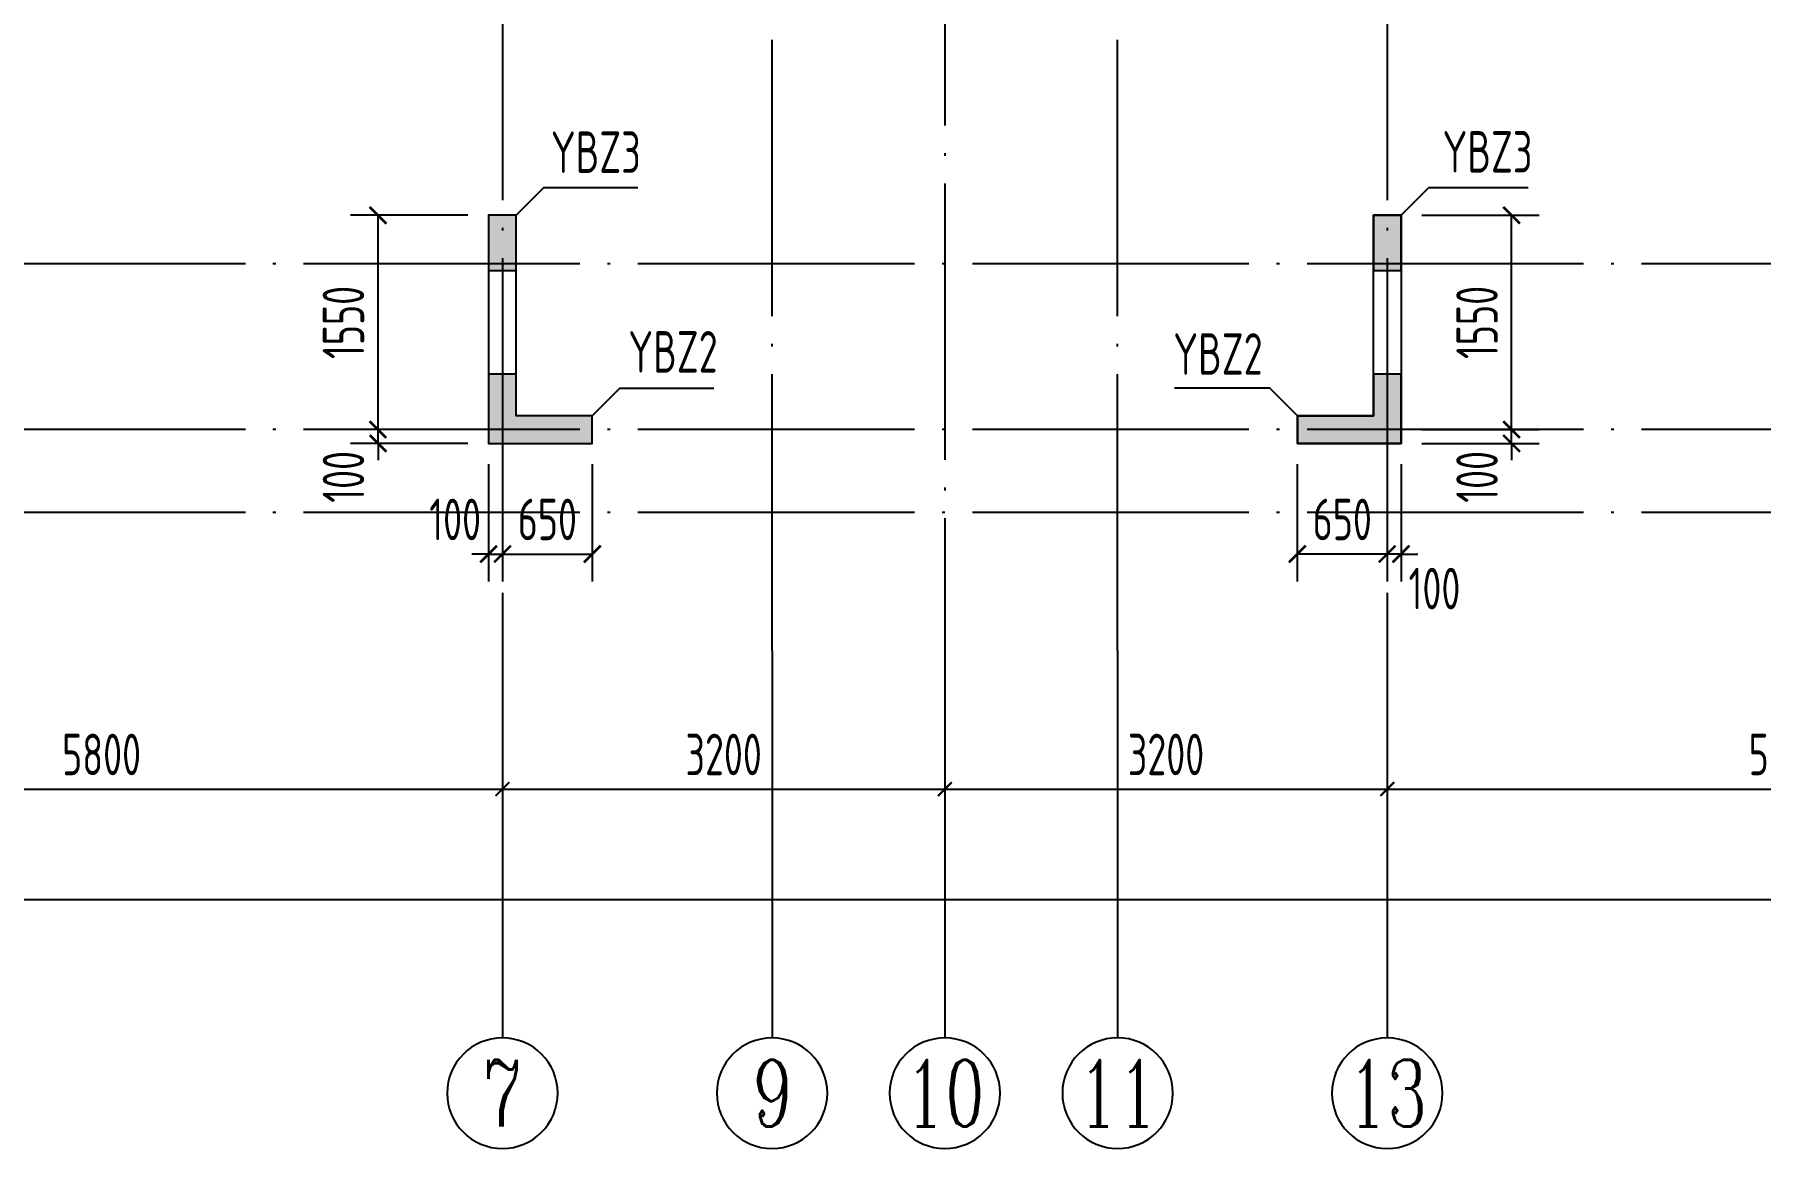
# Model space of a CAD drawing. Extents: x -668857 to 143095, y -247466 to 228182.
# Drawn here: x -321026 to -308541, y 58632 to 66690 of the extents above; entities that cross this region are included whole.
import ezdxf
from ezdxf.enums import TextEntityAlignment as Align

# ---------------------------------------------------------------- set-up
doc = ezdxf.new("R2010")
doc.units = 0
doc.header["$LTSCALE"] = 1000
doc.linetypes.add('DOTE', pattern=[2.42, 2, -0.2, 0.02, -0.2])
doc.layers.get('0').update_dxf_attribs({"linetype": 'CONTINUOUS'})
doc.layers.get('DEFPOINTS').update_dxf_attribs({"linetype": 'CONTINUOUS'})
for name, color, linetype in [('A-AXIS', 1, 'CONTINUOUS'), ('A-DOTE', 10, 'DOTE'), ('AXIS_NUM', 7, 'CONTINUOUS'), ('S-Q墙实线', 6, 'CONTINUOUS'), ('S-Q墙标注', 3, 'CONTINUOUS'), ('S-X详图填充', 252, 'CONTINUOUS'), ('S-X详图实线', 4, 'CONTINUOUS'), ('S-Y一般标注', 3, 'CONTINUOUS'), ('S-Z柱编号', 6, 'CONTINUOUS')]:
    doc.layers.add(name, color=color, linetype=linetype)
doc.styles.add('TSSD_Axis', font='complex.shx', dxfattribs={"width": 0.7, "bigfont": 'hztxt.shx'})
doc.styles.add('TSSD_DIMENSION', font='Tssdeng.shx', dxfattribs={"width": 0.7, "bigfont": 'tssdchn.shx'})
doc.styles.add('TSSD_REIN', font='tssdeng.shx', dxfattribs={"width": 0.7, "height": 300, "bigfont": 'tssdchn.shx'})
doc.styles.add('结构文字', font='zstxt.shx', dxfattribs={"width": 0.7, "bigfont": 'zshz.shx'})
doc.dimstyles.new('STRUCK', dxfattribs={"dimtxt": 400, "dimasz": 121, "dimexe": 200, "dimexo": 150, "dimgap": 115, "dimtad": 1, "dimdec": 0, "dimdsep": 46, "dimtxsty": '结构文字', "dimblk": 'ARCHTICK', "dimcen": 400, "dimclrd": 3, "dimclre": 3, "dimclrt": 7, "dimadec": 0, "dimazin": 0, "dimtfac": 1, "dimtdec": 0, "dimtix": 1, "dimtmove": 2, "dimatfit": 3, "dimldrblk": '_DIMX', "dimfxl": 0, "dimtolj": 1, "dimtzin": 0, "dimarcsym": 0})
doc.dimstyles.new('TSSD_100_100', dxfattribs={"dimtxt": 300, "dimasz": 100, "dimexe": 100, "dimexo": 250, "dimgap": 100, "dimtad": 1, "dimdec": 0, "dimzin": 0, "dimdsep": 46, "dimtxsty": 'TSSD_DIMENSION', "dimblk": 'ARCHTICK', "dimcen": 0, "dimdle": 100, "dimclrt": 7, "dimadec": 0, "dimazin": 0, "dimtfac": 1, "dimtdec": 0, "dimtix": 1, "dimtmove": 2, "dimatfit": 3, "dimldrblk": 'ARCHTICK', "dimfxl": 0, "dimtolj": 1, "dimtzin": 0, "dimarcsym": 0})

# ---------------------------------------------------------------- blocks, each defined once
blk = doc.blocks.new('_ArchTick')
at = {"color": 0, "linetype": 'ByBlock', "const_width": 0.15}
blk.add_lwpolyline([(-0.5, -0.5), (0.5, 0.5)], dxfattribs=at)
blk = doc.blocks.new('*D134')
at = {"layer": 'DEFPOINTS', "color": 0}
for p in [(8100, 3600), (13900, 3600), (13900, 2600)]:
    blk.add_point(p, dxfattribs=at)
at = {"layer": 'S-Y一般标注', "color": 0, "lineweight": -2}
for p, q in [((8100, 3350), (8100, 2500)), ((13900, 3350), (13900, 2500)), ((8000, 2600), (14000, 2600))]:
    blk.add_line(p, q, dxfattribs=at)
at = {"layer": 'S-Y一般标注', "color": 0, "lineweight": -2, "xscale": 100, "yscale": 100, "zscale": 100, "rotation": 180}
blk.add_blockref('_ArchTick', (8100, 2600), dxfattribs=at)
at = {"layer": 'S-Y一般标注', "color": 0, "lineweight": -2, "xscale": 100, "yscale": 100, "zscale": 100}
blk.add_blockref('_ArchTick', (13900, 2600), dxfattribs=at)
at = {"layer": 'S-Y一般标注', "color": 7, "insert": (11000, 2850), "char_height": 300, "attachment_point": 5, "style": 'TSSD_DIMENSION'}
blk.add_mtext('\\A1;5800', dxfattribs=at)
blk = doc.blocks.new('ts_axno')
at = {"color": 0, "linetype": 'ByBlock', "lineweight": -2}
blk.add_circle((0, 0), 0.5, dxfattribs=at)
at = {"color": 0, "linetype": 'ByBlock', "lineweight": -2, "style": 'TSSD_Axis', "width": 0.7}
blk.add_attdef('A', text='', height=0.6, dxfattribs=at).set_placement((0, 0), align=Align.MIDDLE_CENTER)
blk = doc.blocks.new('*D135')
at = {"layer": 'DEFPOINTS', "color": 0}
for p in [(17100, 3600), (20300, 3600), (20300, 2600)]:
    blk.add_point(p, dxfattribs=at)
at = {"layer": 'S-Y一般标注', "color": 0, "lineweight": -2}
for p, q in [((17100, 3350), (17100, 2500)), ((20300, 3350), (20300, 2500)), ((17000, 2600), (20400, 2600))]:
    blk.add_line(p, q, dxfattribs=at)
at = {"layer": 'S-Y一般标注', "color": 0, "lineweight": -2, "xscale": 100, "yscale": 100, "zscale": 100, "rotation": 180}
blk.add_blockref('_ArchTick', (17100, 2600), dxfattribs=at)
at = {"layer": 'S-Y一般标注', "color": 0, "lineweight": -2, "xscale": 100, "yscale": 100, "zscale": 100}
blk.add_blockref('_ArchTick', (20300, 2600), dxfattribs=at)
at = {"layer": 'S-Y一般标注', "color": 7, "insert": (18700, 2850), "char_height": 300, "attachment_point": 5, "style": 'TSSD_DIMENSION'}
blk.add_mtext('\\A1;3200', dxfattribs=at)
blk = doc.blocks.new('*D136')
at = {"layer": 'DEFPOINTS', "color": 0}
for p in [(20300, 3600), (26100, 3600), (26100, 2600)]:
    blk.add_point(p, dxfattribs=at)
at = {"layer": 'S-Y一般标注', "color": 0, "lineweight": -2}
for p, q in [((20300, 3350), (20300, 2500)), ((26100, 3350), (26100, 2500)), ((20200, 2600), (26200, 2600))]:
    blk.add_line(p, q, dxfattribs=at)
at = {"layer": 'S-Y一般标注', "color": 0, "lineweight": -2, "xscale": 100, "yscale": 100, "zscale": 100, "rotation": 180}
blk.add_blockref('_ArchTick', (20300, 2600), dxfattribs=at)
at = {"layer": 'S-Y一般标注', "color": 0, "lineweight": -2, "xscale": 100, "yscale": 100, "zscale": 100}
blk.add_blockref('_ArchTick', (26100, 2600), dxfattribs=at)
at = {"layer": 'S-Y一般标注', "color": 7, "insert": (23200, 2850), "char_height": 300, "attachment_point": 5, "style": 'TSSD_DIMENSION'}
blk.add_mtext('\\A1;5800', dxfattribs=at)
blk = doc.blocks.new('*D142')
at = {"layer": 'DEFPOINTS', "color": 0}
for p in [(4600, 3600), (54600, 3600), (54600, 1800)]:
    blk.add_point(p, dxfattribs=at)
at = {"layer": 'S-Y一般标注', "color": 0, "lineweight": -2}
for p, q in [((4600, 3350), (4600, 1700)), ((54600, 3350), (54600, 1700)), ((4500, 1800), (54700, 1800))]:
    blk.add_line(p, q, dxfattribs=at)
at = {"layer": 'S-Y一般标注', "color": 0, "lineweight": -2, "xscale": 100, "yscale": 100, "zscale": 100, "rotation": 180}
blk.add_blockref('_ArchTick', (4600, 1800), dxfattribs=at)
at = {"layer": 'S-Y一般标注', "color": 0, "lineweight": -2, "xscale": 100, "yscale": 100, "zscale": 100}
blk.add_blockref('_ArchTick', (54600, 1800), dxfattribs=at)
at = {"layer": 'S-Y一般标注', "color": 7, "insert": (29600, 2050), "char_height": 300, "attachment_point": 5, "style": 'TSSD_DIMENSION'}
blk.add_mtext('\\A1;50000', dxfattribs=at)
blk = doc.blocks.new('*D143')
at = {"layer": 'DEFPOINTS', "color": 0}
for p in [(13900, 3600), (17100, 3600), (17100, 2600)]:
    blk.add_point(p, dxfattribs=at)
at = {"layer": 'S-Y一般标注', "color": 0, "lineweight": -2}
for p, q in [((13900, 3350), (13900, 2500)), ((17100, 3350), (17100, 2500)), ((13800, 2600), (17200, 2600))]:
    blk.add_line(p, q, dxfattribs=at)
at = {"layer": 'S-Y一般标注', "color": 0, "lineweight": -2, "xscale": 100, "yscale": 100, "zscale": 100, "rotation": 180}
blk.add_blockref('_ArchTick', (13900, 2600), dxfattribs=at)
at = {"layer": 'S-Y一般标注', "color": 0, "lineweight": -2, "xscale": 100, "yscale": 100, "zscale": 100}
blk.add_blockref('_ArchTick', (17100, 2600), dxfattribs=at)
at = {"layer": 'S-Y一般标注', "color": 7, "insert": (15500, 2850), "char_height": 300, "attachment_point": 5, "style": 'TSSD_DIMENSION'}
blk.add_mtext('\\A1;3200', dxfattribs=at)
blk = doc.blocks.new('*D1787')
at = {"layer": 'DEFPOINTS', "color": 0}
for p in [(-318541, 63832), (-317741, 63832), (-317741, 63732)]:
    blk.add_point(p, dxfattribs=at)
at = {"layer": 'S-Q墙标注', "color": 3, "lineweight": -2}
for p, q in [((-318541, 63832), (-318541, 63953)), ((-317891, 63832), (-318741, 63832)), ((-318541, 63732), (-318541, 63832)), ((-317891, 63732), (-318741, 63732)), ((-318541, 63732), (-318541, 63611))]:
    blk.add_line(p, q, dxfattribs=at)
at = {"layer": 'S-Q墙标注', "color": 3, "lineweight": -2, "xscale": 121, "yscale": 121, "zscale": 121}
for p, rotation in [((-318541, 63832), 270), ((-318541, 63732), 90)]:
    blk.add_blockref('_ArchTick', p, dxfattribs=dict(at, rotation=rotation))
at = {"layer": 'S-Q墙标注', "color": 7, "insert": (-318791, 63490), "char_height": 300, "attachment_point": 5, "rotation": 90, "style": 'TSSD_REIN'}
blk.add_mtext('\\A1;100', dxfattribs=at)
blk = doc.blocks.new('_DIMX')
blk.add_line((-150, 0), (150, 0))
at = {"const_width": 50}
blk.add_lwpolyline([(-70, -70), (70, 70)], dxfattribs=at)
blk = doc.blocks.new('*D1788')
at = {"layer": 'DEFPOINTS', "color": 0}
for p in [(-318541, 65382), (-317741, 65382), (-317741, 63832)]:
    blk.add_point(p, dxfattribs=at)
at = {"layer": 'S-Q墙标注', "color": 3, "lineweight": -2}
for p, q in [((-317891, 65382), (-318741, 65382)), ((-318541, 63832), (-318541, 65382)), ((-317891, 63832), (-318741, 63832))]:
    blk.add_line(p, q, dxfattribs=at)
at = {"layer": 'S-Q墙标注', "color": 3, "lineweight": -2, "xscale": 121, "yscale": 121, "zscale": 121}
for p, rotation in [((-318541, 65382), 90), ((-318541, 63832), 270)]:
    blk.add_blockref('_ArchTick', p, dxfattribs=dict(at, rotation=rotation))
at = {"layer": 'S-Q墙标注', "color": 7, "insert": (-318791, 64607), "char_height": 300, "attachment_point": 5, "rotation": 90, "style": 'TSSD_REIN'}
blk.add_mtext('\\A1;1550', dxfattribs=at)
blk = doc.blocks.new('*D1789')
at = {"layer": 'DEFPOINTS', "color": 0}
for p in [(-317741, 63732), (-317641, 63732), (-317641, 62932)]:
    blk.add_point(p, dxfattribs=at)
at = {"layer": 'S-Q墙标注', "color": 3, "lineweight": -2}
for p, q in [((-317741, 63582), (-317741, 62732)), ((-317641, 63582), (-317641, 62732)), ((-317741, 62932), (-317862, 62932)), ((-317741, 62932), (-317641, 62932)), ((-317641, 62932), (-317520, 62932))]:
    blk.add_line(p, q, dxfattribs=at)
at = {"layer": 'S-Q墙标注', "color": 3, "lineweight": -2, "xscale": 121, "yscale": 121, "zscale": 121}
blk.add_blockref('_ArchTick', (-317741, 62932), dxfattribs=at)
at = {"layer": 'S-Q墙标注', "color": 3, "lineweight": -2, "xscale": 121, "yscale": 121, "zscale": 121, "rotation": 180}
blk.add_blockref('_ArchTick', (-317641, 62932), dxfattribs=at)
at = {"layer": 'S-Q墙标注', "color": 7, "insert": (-317983, 63182), "char_height": 300, "attachment_point": 5, "style": 'TSSD_REIN'}
blk.add_mtext('\\A1;100', dxfattribs=at)
blk = doc.blocks.new('*D1790')
at = {"layer": 'DEFPOINTS', "color": 0}
for p in [(-317641, 63732), (-316991, 63732), (-316991, 62932)]:
    blk.add_point(p, dxfattribs=at)
at = {"layer": 'S-Q墙标注', "color": 3, "lineweight": -2}
for p, q in [((-317641, 63582), (-317641, 62732)), ((-316991, 63582), (-316991, 62732)), ((-317641, 62932), (-316991, 62932))]:
    blk.add_line(p, q, dxfattribs=at)
at = {"layer": 'S-Q墙标注', "color": 3, "lineweight": -2, "xscale": 121, "yscale": 121, "zscale": 121, "rotation": 180}
blk.add_blockref('_ArchTick', (-317641, 62932), dxfattribs=at)
at = {"layer": 'S-Q墙标注', "color": 3, "lineweight": -2, "xscale": 121, "yscale": 121, "zscale": 121}
blk.add_blockref('_ArchTick', (-316991, 62932), dxfattribs=at)
at = {"layer": 'S-Q墙标注', "color": 7, "insert": (-317316, 63182), "char_height": 300, "attachment_point": 5, "style": 'TSSD_REIN'}
blk.add_mtext('\\A1;650', dxfattribs=at)
blk = doc.blocks.new('*D1820')
at = {"layer": 'DEFPOINTS', "color": 0}
for p in [(-311141, 63832), (-310341, 63832), (-311141, 63732)]:
    blk.add_point(p, dxfattribs=at)
at = {"layer": 'S-Q墙标注', "color": 3, "lineweight": -2}
for p, q in [((-310341, 63832), (-310341, 63953)), ((-310991, 63832), (-310141, 63832)), ((-310341, 63732), (-310341, 63832)), ((-310991, 63732), (-310141, 63732)), ((-310341, 63732), (-310341, 63611))]:
    blk.add_line(p, q, dxfattribs=at)
at = {"layer": 'S-Q墙标注', "color": 3, "lineweight": -2, "xscale": 121, "yscale": 121, "zscale": 121}
for p, rotation in [((-310341, 63832), 270), ((-310341, 63732), 90)]:
    blk.add_blockref('_ArchTick', p, dxfattribs=dict(at, rotation=rotation))
at = {"layer": 'S-Q墙标注', "color": 7, "insert": (-310591, 63490), "char_height": 300, "attachment_point": 5, "rotation": 90, "style": 'TSSD_REIN'}
blk.add_mtext('\\A1;100', dxfattribs=at)
blk = doc.blocks.new('*D1821')
at = {"layer": 'DEFPOINTS', "color": 0}
for p in [(-311141, 65382), (-310341, 65382), (-311141, 63832)]:
    blk.add_point(p, dxfattribs=at)
at = {"layer": 'S-Q墙标注', "color": 3, "lineweight": -2}
for p, q in [((-310991, 65382), (-310141, 65382)), ((-310341, 63832), (-310341, 65382)), ((-310991, 63832), (-310141, 63832))]:
    blk.add_line(p, q, dxfattribs=at)
at = {"layer": 'S-Q墙标注', "color": 3, "lineweight": -2, "xscale": 121, "yscale": 121, "zscale": 121}
for p, rotation in [((-310341, 65382), 90), ((-310341, 63832), 270)]:
    blk.add_blockref('_ArchTick', p, dxfattribs=dict(at, rotation=rotation))
at = {"layer": 'S-Q墙标注', "color": 7, "insert": (-310591, 64607), "char_height": 300, "attachment_point": 5, "rotation": 90, "style": 'TSSD_REIN'}
blk.add_mtext('\\A1;1550', dxfattribs=at)
blk = doc.blocks.new('*D1822')
at = {"layer": 'DEFPOINTS', "color": 0}
for p in [(-311241, 63732), (-311141, 63732), (-311241, 62932)]:
    blk.add_point(p, dxfattribs=at)
at = {"layer": 'S-Q墙标注', "color": 3, "lineweight": -2}
for p, q in [((-311241, 63582), (-311241, 62732)), ((-311141, 63582), (-311141, 62732)), ((-311241, 62932), (-311362, 62932)), ((-311141, 62932), (-311241, 62932)), ((-311141, 62932), (-311020, 62932))]:
    blk.add_line(p, q, dxfattribs=at)
at = {"layer": 'S-Q墙标注', "color": 3, "lineweight": -2, "xscale": 121, "yscale": 121, "zscale": 121}
blk.add_blockref('_ArchTick', (-311241, 62932), dxfattribs=at)
at = {"layer": 'S-Q墙标注', "color": 3, "lineweight": -2, "xscale": 121, "yscale": 121, "zscale": 121, "rotation": 180}
blk.add_blockref('_ArchTick', (-311141, 62932), dxfattribs=at)
at = {"layer": 'S-Q墙标注', "color": 7, "insert": (-310899, 62682), "char_height": 300, "attachment_point": 5, "style": 'TSSD_REIN'}
blk.add_mtext('\\A1;100', dxfattribs=at)
blk = doc.blocks.new('*D1823')
at = {"layer": 'DEFPOINTS', "color": 0}
for p in [(-311891, 63732), (-311241, 63732), (-311891, 62932)]:
    blk.add_point(p, dxfattribs=at)
at = {"layer": 'S-Q墙标注', "color": 3, "lineweight": -2}
for p, q in [((-311891, 63582), (-311891, 62732)), ((-311241, 63582), (-311241, 62732)), ((-311241, 62932), (-311891, 62932))]:
    blk.add_line(p, q, dxfattribs=at)
at = {"layer": 'S-Q墙标注', "color": 3, "lineweight": -2, "xscale": 121, "yscale": 121, "zscale": 121, "rotation": 180}
blk.add_blockref('_ArchTick', (-311891, 62932), dxfattribs=at)
at = {"layer": 'S-Q墙标注', "color": 3, "lineweight": -2, "xscale": 121, "yscale": 121, "zscale": 121}
blk.add_blockref('_ArchTick', (-311241, 62932), dxfattribs=at)
at = {"layer": 'S-Q墙标注', "color": 7, "insert": (-311566, 63182), "char_height": 300, "attachment_point": 5, "style": 'TSSD_REIN'}
blk.add_mtext('\\A1;650', dxfattribs=at)
blk = doc.blocks.new('20210726.16395156')
at = {"layer": 'A-AXIS'}
for p, q in [((13900, 3600), (13900, 800)), ((15850, 3600), (15850, 800)), ((17100, 3600), (17100, 800)), ((18350, 3600.1), (18350, 800.1)), ((20300, 3600), (20300, 800))]:
    blk.add_line(p, q, dxfattribs=at)
at = {"layer": 'A-DOTE'}
for p, q in [((13900.2, 13700), (13900, 3600)), ((20299.8, 13700), (20300, 3600)), ((15850, 3600), (15850, 11500)), ((18350, 3600.1), (18350, 11500)), ((17100, 9400), (17100, 3600)), ((55600, 6400), (3600, 6400)), ((55600, 5200), (3600, 5200)), ((55600, 4600), (3600, 4600))]:
    blk.add_line(p, q, dxfattribs=at)
at = {"layer": 'A-AXIS'}
ref = blk.add_blockref('ts_axno', (13900, 400), dxfattribs=dict(at, xscale=-800, yscale=800, zscale=800, rotation=180))
ref.add_attrib('5', '7', dxfattribs={"layer": 'AXIS_NUM', "height": 480, "style": 'TSSD_Axis', "width": 0.7}).set_placement((13900, 400), align=Align.MIDDLE_CENTER)
ref = blk.add_blockref('ts_axno', (15850, 400), dxfattribs=dict(at, xscale=-800, yscale=800, zscale=800, rotation=180))
ref.add_attrib('5', '9', dxfattribs={"layer": 'AXIS_NUM', "height": 480, "style": 'TSSD_Axis', "width": 0.7}).set_placement((15850, 400), align=Align.MIDDLE_CENTER)
ref = blk.add_blockref('ts_axno', (17100, 400), dxfattribs=dict(at, xscale=-800, yscale=800, zscale=800, rotation=180))
ref.add_attrib('8', '10', dxfattribs={"layer": 'AXIS_NUM', "height": 480, "style": 'TSSD_Axis', "width": 0.7}).set_placement((17100, 400), align=Align.MIDDLE_CENTER)
ref = blk.add_blockref('ts_axno', (18350, 400.1), dxfattribs=dict(at, xscale=-800, yscale=800, zscale=800, rotation=180))
ref.add_attrib('5', '11', dxfattribs={"layer": 'AXIS_NUM', "height": 480, "style": 'TSSD_Axis', "width": 0.7}).set_placement((18350, 400.1), align=Align.MIDDLE_CENTER)
ref = blk.add_blockref('ts_axno', (20300, 400), dxfattribs=dict(at, xscale=-800, yscale=800, zscale=800, rotation=180))
ref.add_attrib('8', '13', dxfattribs={"layer": 'AXIS_NUM', "height": 480, "style": 'TSSD_Axis', "width": 0.7}).set_placement((20300, 400), align=Align.MIDDLE_CENTER)
at = {"layer": 'S-Y一般标注'}
for base, p1, p2, picture, middle in [((54600, 1800), (4600, 3600), (54600, 3600), '*D142', (29600, 2050)), ((13900, 2600), (8100, 3600), (13900, 3600), '*D134', (11000, 2850)), ((17100, 2600), (13900, 3600), (17100, 3600), '*D143', (15500, 2850)), ((20300, 2600), (17100, 3600), (20300, 3600), '*D135', (18700, 2850)), ((26100, 2600), (20300, 3600), (26100, 3600), '*D136', (23200, 2850))]:
    dim = blk.add_linear_dim(base=base, p1=p1, p2=p2, dimstyle='TSSD_100_100', dxfattribs=at)
    dim.commit()
    dim.dimension.update_dxf_attribs({"geometry": picture, "text_midpoint": middle})

msp = doc.modelspace()

# ---------------------------------------------------------------- hatches: boundary and pattern name
at = {"layer": 'S-X详图填充'}
h = msp.add_hatch(color=256, dxfattribs=at)
h.dxf.hatch_style = 1
h.paths.add_polyline_path([(-317740.72, 64982.07), (-317540.72, 64982.07), (-317540.72, 65382.07), (-317740.72, 65382.07)])
h = msp.add_hatch(color=256, dxfattribs=at)
h.dxf.hatch_style = 1
h.paths.add_polyline_path([(-311340.77, 64982.07), (-311140.77, 64982.07), (-311140.77, 65382.07), (-311340.77, 65382.07)])
h = msp.add_hatch(color=256, dxfattribs=at)
h.dxf.hatch_style = 1
h.paths.add_polyline_path([(-317540.72, 64232.07), (-317740.72, 64232.07), (-317740.72, 63732.07), (-316990.73, 63732.07), (-316990.73, 63932.07), (-317540.72, 63932.07)])
h = msp.add_hatch(color=256, dxfattribs=at)
h.dxf.hatch_style = 1
h.paths.add_polyline_path([(-311140.77, 64232.07), (-311340.77, 64232.07), (-311340.77, 63932.07), (-311890.76, 63932.07), (-311890.76, 63732.07), (-311140.77, 63732.07)])

# ---------------------------------------------------------------- linework, layer by layer
at = {"layer": 'S-Q墙实线'}
for points in [[(-317740.72, 63732.07), (-316990.73, 63732.07), (-316990.73, 63932.07), (-317540.72, 63932.07), (-317540.72, 65382.07), (-317740.72, 65382.07)], [(-311140.77, 63732.07), (-311890.76, 63732.07), (-311890.76, 63932.07), (-311340.77, 63932.07), (-311340.77, 65032.08), (-311340.77, 65382.07), (-311140.77, 65382.07), (-311140.77, 65032.08)]]:
    msp.add_lwpolyline(points, close=True, dxfattribs=at)
at = {"layer": 'S-X详图实线'}
for points in [[(-317740.72, 64982.07), (-317540.72, 64982.07), (-317540.72, 65382.07), (-317740.72, 65382.07), (-317740.72, 64982.07)], [(-311340.77, 64982.07), (-311140.77, 64982.07), (-311140.77, 65382.07), (-311340.77, 65382.07), (-311340.77, 64982.07)], [(-317540.72, 64232.07), (-317740.72, 64232.07), (-317740.72, 63732.07), (-316990.73, 63732.07), (-316990.73, 63932.07), (-317540.72, 63932.07), (-317540.72, 64232.07)], [(-311140.77, 64232.07), (-311340.77, 64232.07), (-311340.77, 63932.07), (-311890.76, 63932.07), (-311890.76, 63732.07), (-311140.77, 63732.07), (-311140.77, 64232.07)]]:
    msp.add_lwpolyline(points, close=True, dxfattribs=at)
at = {"layer": 'S-Z柱编号', "color": 7}
for points in [[(-317540.72, 65382.07), (-317340.72, 65582.07), (-316662.12, 65582.07)], [(-311140.77, 65382.07), (-310940.77, 65582.07), (-310221.56, 65582.07)], [(-316990.73, 63932.07), (-316790.73, 64132.07), (-316112.87, 64132.07)], [(-311890.76, 63932.07), (-312090.76, 64132.07), (-312780.06, 64132.07)]]:
    msp.add_lwpolyline(points, dxfattribs=at)

# ---------------------------------------------------------------- block references
at = {"layer": 'A-DOTE'}
msp.add_blockref('20210726.16395156', (-331540.73, 58632.03), dxfattribs=at)

# ---------------------------------------------------------------- texts
at = {"layer": 'S-Z柱编号', "color": 7, "style": 'TSSD_REIN', "width": 0.7}
for s, p in [('YBZ3', (-317290.88, 65598.82)), ('YBZ3', (-310840.77, 65601.57)), ('YBZ2', (-316730.5, 64154.47)), ('YBZ2', (-312788.45, 64139.13))]:
    msp.add_text(s, height=300, dxfattribs=at).set_placement(p, align=Align.BOTTOM_LEFT)

# ---------------------------------------------------------------- dimensions: what is measured, and where the dimension line sits
at = {"layer": 'S-Q墙标注'}
for base, p1, p2, angle, picture, middle in [((-318540.72, 65382.07), (-317740.72, 63832.08), (-317740.72, 65382.07), 90, '*D1788', (-318790.72, 64607.07)), ((-310340.74, 65382.07), (-311140.74, 63832.08), (-311140.74, 65382.07), 90, '*D1821', (-310590.74, 64607.07)), ((-311890.73, 62932.07), (-311240.77, 63732.07), (-311890.73, 63732.07), 180, '*D1823', (-311565.75, 63182.07))]:
    dim = msp.add_linear_dim(base=base, p1=p1, p2=p2, angle=angle, dimstyle='STRUCK', override={"dimtxt": 300, "dimgap": 100, "dimtxsty": 'TSSD_REIN'}, dxfattribs=at)
    dim.commit()
    dim.dimension.update_dxf_attribs({"geometry": picture, "text_midpoint": middle})
for base, p1, p2, angle, picture, middle in [((-318540.72, 63832.08), (-317740.72, 63732.07), (-317740.72, 63832.08), 90, '*D1787', (-318790.72, 63490.15)), ((-310340.74, 63832.08), (-311140.74, 63732.07), (-311140.74, 63832.08), 90, '*D1820', (-310590.74, 63490.15)), ((-311240.77, 62932.07), (-311140.74, 63732.07), (-311240.77, 63732.07), 180, '*D1822', (-310898.82, 62682.07))]:
    dim = msp.add_linear_dim(base=base, p1=p1, p2=p2, angle=angle, dimstyle='STRUCK', override={"dimtxt": 300, "dimgap": 100, "dimtxsty": 'TSSD_REIN'}, dxfattribs=at)
    dim.commit()
    dim.dimension.update_dxf_attribs({"geometry": picture, "text_midpoint": middle, "dimtype": 160})
dim = msp.add_linear_dim(base=(-317640.7, 62932.07), p1=(-317740.72, 63732.07), p2=(-317640.7, 63732.07), dimstyle='STRUCK', override={"dimtxt": 300, "dimgap": 100, "dimtxsty": 'TSSD_REIN'}, dxfattribs=at)
dim.commit()
dim.dimension.update_dxf_attribs({"geometry": '*D1789', "text_midpoint": (-317982.64, 63182.07), "dimtype": 160})
dim = msp.add_linear_dim(base=(-316990.73, 62932.07), p1=(-317640.7, 63732.07), p2=(-316990.73, 63732.07), dimstyle='STRUCK', override={"dimtxt": 300, "dimgap": 100, "dimtxsty": 'TSSD_REIN'}, dxfattribs=at)
dim.commit()
dim.dimension.update_dxf_attribs({"geometry": '*D1790', "text_midpoint": (-317315.71, 63182.07)})

doc.saveas('drawing.dxf')
